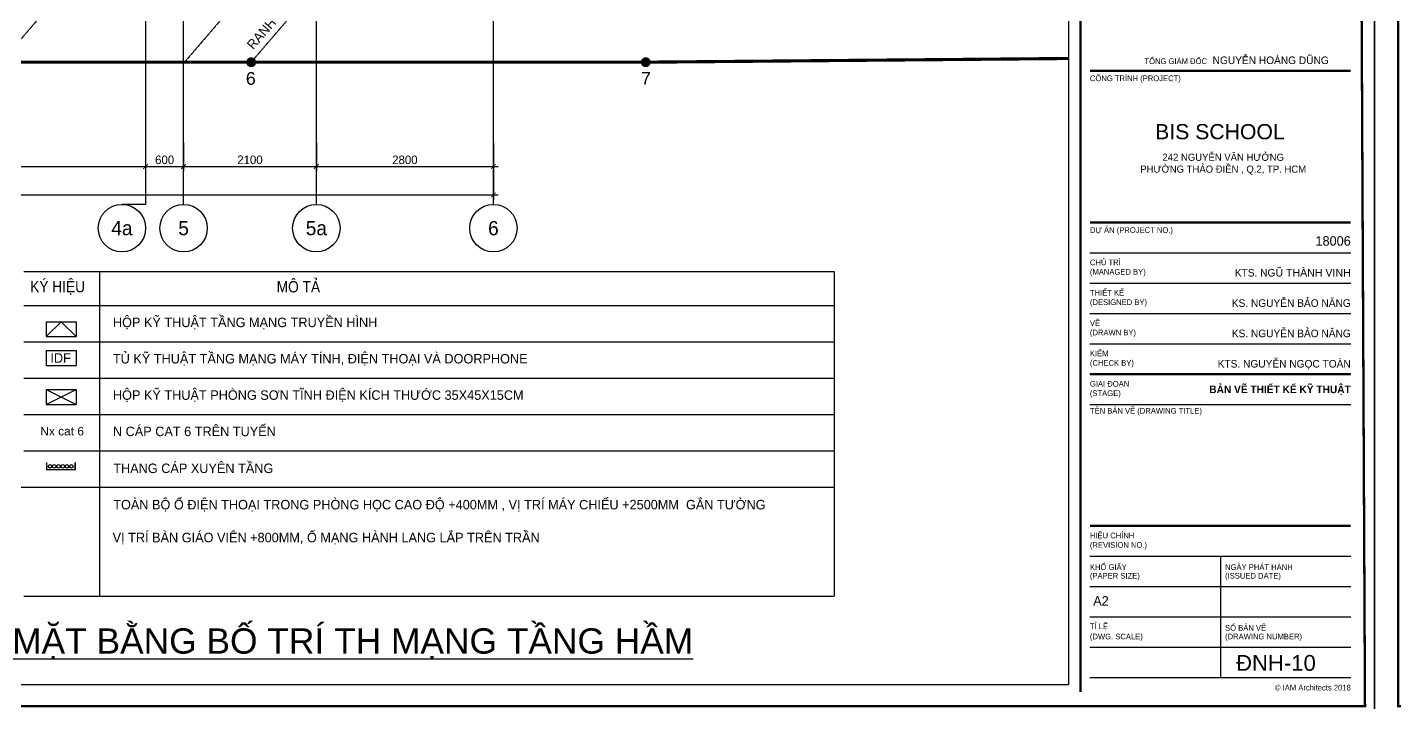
# Model space of a CAD drawing. Header units: inches. Extents: x 1721084 to 1854744, y 225101 to 488646.
# Drawn here: x 1744330 to 1765953, y 382881 to 393562 of the extents above; entities that cross this region are included whole.
import ezdxf
from ezdxf.enums import TextEntityAlignment as Align
from ezdxf.xclip import XClip

# ---------------------------------------------------------------- set-up
doc = ezdxf.new("R2010")
doc.units = ezdxf.units.IN
doc.header["$MEASUREMENT"] = 0
doc.header["$XCLIPFRAME"] = 0
for name, pattern in [('X-PL-BASE$0$X-GRID-BASE$0$CENTER2', [1.125, 0.75, -0.125, 0.125, -0.125]), ('X-PL-BASE$0$X-PL-BASE$0$DASHDOTX2', [2, 1, -0.5, 0, -0.5]), ('X-PL-BASE$0$X-PL-BASE$0$DASHED', [0.75, 0.5, -0.25]), ('X-PL-BASE$0$X-PL-BASE$0$DASHEDX2', [1.5, 1, -0.5])]:
    doc.linetypes.add(name, pattern=pattern)
for name, color, linetype in [('0-Khungten', 255, 'Continuous'), ('A-ANNO-DIM 100', 252, 'Continuous'), ('I.A.M TITLEBLOCK - A2 -H$0$A-TBLK-TEXT', 250, 'Continuous'), ('PCCC', 11, 'Continuous'), ('SYMBOL', 1, 'Continuous'), ('TEXT', 9, 'Continuous'), ('X-PL-BASE$0$X-GRID-BASE$0$A-ANNO-DIM 75', 250, 'Continuous'), ('X-PL-BASE$0$X-GRID-BASE$0$A-GRID', 250, 'X-PL-BASE$0$X-GRID-BASE$0$CENTER2'), ('X-PL-BASE$0$X-GRID-BASE$0$A-GRID-SYMB', 250, 'Continuous'), ('X-PL-BASE$0$X-PL-BASE$0$A-ANNO-RNAM', 250, 'Continuous'), ('X-PL-BASE$0$X-PL-BASE$0$A-FLOR-VOID', 250, 'X-PL-BASE$0$X-PL-BASE$0$DASHEDX2'), ('X-PL-BASE$0$X-PL-BASE$0$A-XREF', 250, 'Continuous'), ('X-PL-BASE$0$X-PL-BASE$0$B-RanhHienTrang', 250, 'Continuous'), ('X-PL-BASE$0$X-PL-BASE$0$CGXD', 250, 'Continuous')]:
    doc.layers.add(name, color=color, linetype=linetype)
doc.layers.add('X-PL-BASE$0$X-PL-BASE$0$B-SoHieuDiem', color=250, linetype='Continuous', plot=False)
doc.layers.add('X-PL-BASE$0$X-PL-BASE$0$B-SoHieuDiem1', color=250, linetype='Continuous', plot=False)
doc.styles.add('ARIAL', font='arial.ttf')
doc.styles.add('HDUNGARC', font='vn_vni.shx')
doc.styles.add('I.A.M TITLEBLOCK - A2 -H$0$IAM TEXT', font='VAVON_.TTF', dxfattribs={"height": 2})
doc.styles.add('I.A.M TITLEBLOCK - A2 -H$0$TITLE BLOCK', font='arial.ttf')
doc.styles.add('VNCC-text khungdam', font='vhblack.ttf')
doc.styles.add('VNCC-VnAvantH', font='vhavan.ttf')
doc.styles.add('X-PL-BASE$0$X-GRID-BASE$0$HDUNGARC', font='vn_vni.shx')
doc.styles.add('X-PL-BASE$0$X-GRID-BASE$0$SYMBTEXT', font='VAVON_.TTF')
doc.styles.add('X-PL-BASE$0$X-PL-BASE$0$SYMBTEXT', font='VAVON_.TTF')
doc.styles.add('X-PL-BASE$0$X-PL-BASE$0$VHELVEB', font='VHELVEB0.TTF')
doc.dimstyles.new('X-PL-BASE$0$X-GRID-BASE$0$DIM-75', dxfattribs={"dimscale": 75, "dimtxt": 1.8, "dimasz": 1, "dimexe": 1, "dimexo": 1, "dimgap": 0.5, "dimtad": 1, "dimdec": 0, "dimzin": 0, "dimdsep": 46, "dimtxsty": 'X-PL-BASE$0$X-GRID-BASE$0$HDUNGARC', "dimblk": 'X-PL-BASE$0$X-GRID-BASE$0$_ArchTick', "dimcen": 2, "dimdle": 1, "dimclrd": 256, "dimclre": 9, "dimclrt": 3, "dimadec": 0, "dimazin": 0, "dimtfac": 1, "dimtdec": 0, "dimtix": 1, "dimtmove": 2, "dimatfit": 2, "dimfxl": 1, "dimtolj": 1, "dimtzin": 0, "dimarcsym": 2})

# ---------------------------------------------------------------- blocks, each defined once
blk = doc.blocks.new('I.A.M TITLEBLOCK - A2 -H')
at = {"const_width": 0.5}
blk.add_lwpolyline([(5, 3), (592, 3), (590, 417), (5, 417)], close=True, dxfattribs=at)
for points in [[(532, 6), (532, 415)], [(534, 137), (589, 137)], [(534, 105), (589, 105)], [(534, 73), (589, 73)], [(534, 41), (589, 41)]]:
    blk.add_lwpolyline(points, dxfattribs=at)
at = {"color": 2}
for points in [[(534, 98.6), (589, 98.6)], [(534, 92.2), (589, 92.2)], [(534, 85.8), (589, 85.8)], [(534, 79.4), (589, 79.4)], [(534, 73), (589, 73)], [(534, 66.6), (589, 66.6)], [(534, 34.6), (589, 34.6)], [(561.5, 34.6), (561.5, 9)], [(534, 28.2), (589, 28.2)], [(534, 21.8), (589, 21.8)], [(534, 15.4), (589, 15.4)], [(534, 9), (589, 9)]]:
    blk.add_lwpolyline(points, dxfattribs=at)
at = {"layer": 'Defpoints'}
blk.add_lwpolyline([(0, 420), (594, 420), (594, 0), (0, 0)], close=True, dxfattribs=at)
at = {"insert": (534.7, 26.2), "char_height": 2, "width": 2.797, "attachment_point": 1, "style": 'I.A.M TITLEBLOCK - A2 -H$0$IAM TEXT'}
blk.add_mtext('A2', dxfattribs=at)
at = {"layer": 'Defpoints', "color": 2, "lineweight": 0, "insert": (589, 70.6), "char_height": 1.6, "width": 56.5421, "attachment_point": 3, "style": 'I.A.M TITLEBLOCK - A2 -H$0$TITLE BLOCK'}
blk.add_mtext('{\\fVNI-Avo|b1|i0|c0|p2;\\C7;BAÛN VEÕ THIEÁT KEÁ KYÕ THUAÄT }', dxfattribs=at)
at = {"layer": 'I.A.M TITLEBLOCK - A2 -H$0$A-TBLK-TEXT', "color": 2, "lineweight": 0, "style": 'I.A.M TITLEBLOCK - A2 -H$0$TITLE BLOCK'}
for s, insert, char_height, width, attachment_point in [('{\\fVNI-Avo|b0|i0|c0|p2;\\H0.75x;\\C7;TOÅNG GIAÙM ÑOÁC\\H1.333x;  \\C2;NGUYEÃN HOAØNG DUÕNG}', (584.36, 140), 1.6, 73.1889, 3), ('\\pt1.2;{\\fVNI-Avo|b0|i0|c0|p2;COÂNG TRÌNH \\C7;(PROJECT)}', (534, 136), 1.2, 22.2752, 1), ('\\pt1.2;{\\fVNI-Avo|b0|i0|c0|p2;DÖÏ AÙN \\C7;(PROJECT NO.)}', (534, 104), 1.2, 46.5421, 1), ('\\pt2;{\\fVNI-Avo|b0|i0|c0|p2;\\C7;18006}', (589, 102.1), 2, 46.5421, 3), ('\\pt1.2;{\\fVNI-Avo|b0|i0|c0|p2;CHUÛ TRÌ\\P\\C7;(MANAGED BY)}', (534, 95.4), 1.2, 14, 4), ('{\\fVNI-Avo|b0|i0|c0|p2;KTS. NG}Ũ THÀNH VINH', (589, 95.2), 1.6, 46.5421, 3), ('\\pt1.2;{\\fVNI-Avo|b0|i0|c0|p2;THIEÁT KEÁ \\P\\C7;(DESIGNED BY)}', (534, 89), 1.2, 14, 4), ('{\\fVNI-Avo|b0|i0|c0|p2;KS. NGUYEÃN BAÛO NAÊNG}', (589, 88.8), 1.6, 46.5421, 3), ('\\pt1.2;{\\fVNI-Avo|b0|i0|c0|p2;VEÕ \\P\\C7;(DRAWN BY)}', (534, 82.6), 1.2, 14, 4), ('{\\fVNI-Avo|b0|i0|c0|p2;KS. NGUYEÃN BAÛO NAÊNG}', (589, 82.4), 1.6, 46.5421, 3), ('\\pt1.2;{\\fVNI-Avo|b0|i0|c0|p2;KIEÅM\\P\\C7;(CHECK BY)}', (534, 76.2), 1.2, 14, 4), ('{\\fVNI-Avo|b0|i0|c0|p0;KTS. NGUYEÃN NGOÏC TOAØN}', (589, 76), 1.6, 46.5421, 3), ('\\pt1.2;{\\fVNI-Avo|b0|i0|c0|p2;GIAI ÑOAÏN \\C7;(STAGE)}', (534, 69.8), 1.2, 14, 4), ('\\pt1.2;{\\fVNI-Avo|b0|i0|c0|p2;TEÂN BAÛN VEÕ \\C7;(DRAWING TITLE)}', (534, 65.1), 1.2, 37.4385, 4), ('\\pt1.2;{\\fVNI-Avo|b0|i0|c0|p2;HIEÄU CHÆNH \\C7;(REVISION NO.)}', (534, 37.8), 1.2, 14, 4), ('\\pt1.2;{\\fVNI-Avo|b0|i0|c0|p2;KHOÅ GIAÁY}', (534, 32.3), 1.2, 14, 4), ('\\pt1.2;{\\fVNI-Avo|b0|i0|c0|p2;NGAØY PHAÙT HAØNH}', (562.5, 32.3), 1.2, 22.2752, 4), ('\\pt1.2;{\\fVNI-Avo|b0|i0|c0|p2;\\C7;(PAPER SIZE)}', (534, 30.3), 1.2, 14, 4), ('\\pt1.2;{\\fVNI-Avo|b0|i0|c0|p2;\\C7;(ISSUED DATE)}', (562.5, 30.3), 1.2, 22.2752, 4), ('\\pt1.2;{\\fVNI-Avo|b0|i0|c0|p2;TÆ LEÄ}', (534, 19.7), 1.2, 14, 4), ('\\pt1.2;{\\fVNI-Avo|b0|i0|c0|p2;SOÁ BAÛN VEÕ}', (562.5, 19.5), 1.2, 22.2752, 4), ('\\pt1.2;{\\fVNI-Avo|b0|i0|c0|p2;\\C7;(DWG. SCALE)}', (534, 17.5), 1.2, 14, 4), ('\\pt1.2;{\\fVNI-Avo|b0|i0|c0|p2;\\C7;(DRAWING NUMBER)}', (562.5, 17.5), 1.2, 22.2752, 4)]:
    blk.add_mtext(s, dxfattribs=dict(at, insert=insert, char_height=char_height, width=width, attachment_point=attachment_point))
at = {"layer": 'I.A.M TITLEBLOCK - A2 -H$0$A-TBLK-TEXT', "color": 7, "width": 60, "attachment_point": 2, "style": 'I.A.M TITLEBLOCK - A2 -H$0$TITLE BLOCK'}
for s, insert, char_height in [('BIS SCHOOL', (561.41, 125.75), 3.2), ('{\\fVNI-Avo|b0|i0|c0|p0;242 NGUYEÃN VAÊN HÖÔÛNG \\PPHÖÔØNG THAÛO ÑIEÀN , Q.2, TP. HCM}', (562.1, 119.5), 1.5)]:
    blk.add_mtext(s, dxfattribs=dict(at, insert=insert, char_height=char_height))
at = {"layer": 'I.A.M TITLEBLOCK - A2 -H$0$A-TBLK-TEXT', "color": 2, "insert": (589, 7.5), "char_height": 1.2, "width": 21, "attachment_point": 3, "style": 'I.A.M TITLEBLOCK - A2 -H$0$TITLE BLOCK'}
blk.add_mtext('{\\fVNI-Avo|b0|i0|c0|p0;© IAM Architects 2018}', dxfattribs=at)
blk = doc.blocks.new('X-PL-BASE$0$X-GRID-BASE$0$_ArchTick')
at = {"color": 0, "linetype": 'ByBlock', "const_width": 0.15}
blk.add_lwpolyline([(-0.5, -0.48), (0.5, 0.52)], dxfattribs=at)
blk = doc.blocks.new('*D172')
at = {"layer": 'Defpoints', "color": 0, "transparency": 16777216}
for p in [(15100, -4200), (20100, -4200), (20100, -4650)]:
    blk.add_point(p, dxfattribs=at)
at = {"layer": 'X-PL-BASE$0$X-GRID-BASE$0$A-ANNO-DIM 75', "color": 9, "lineweight": -2, "transparency": 16777216}
for p, q in [((15100, -4275), (15100, -4725)), ((20100, -4275), (20100, -4725))]:
    blk.add_line(p, q, dxfattribs=at)
at = {"layer": 'X-PL-BASE$0$X-GRID-BASE$0$A-ANNO-DIM 75', "lineweight": -2, "transparency": 16777216}
blk.add_line((15025, -4650), (20175, -4650), dxfattribs=at)
at = {"layer": 'X-PL-BASE$0$X-GRID-BASE$0$A-ANNO-DIM 75', "lineweight": -2, "transparency": 16777216, "xscale": 75, "yscale": 75, "zscale": 75, "rotation": 180}
blk.add_blockref('X-PL-BASE$0$X-GRID-BASE$0$_ArchTick', (15100, -4650), dxfattribs=at)
at = {"layer": 'X-PL-BASE$0$X-GRID-BASE$0$A-ANNO-DIM 75', "lineweight": -2, "transparency": 16777216, "xscale": 75, "yscale": 75, "zscale": 75}
blk.add_blockref('X-PL-BASE$0$X-GRID-BASE$0$_ArchTick', (20100, -4650), dxfattribs=at)
at = {"layer": 'X-PL-BASE$0$X-GRID-BASE$0$A-ANNO-DIM 75', "color": 3, "transparency": 16777216, "insert": (17600, -4545), "char_height": 135, "attachment_point": 5, "style": 'X-PL-BASE$0$X-GRID-BASE$0$HDUNGARC'}
blk.add_mtext('\\A1;5000', dxfattribs=at)
blk = doc.blocks.new('*D173')
at = {"layer": 'Defpoints', "color": 0, "transparency": 16777216}
for p in [(20700, -4200), (22800, -4200), (22800, -4650)]:
    blk.add_point(p, dxfattribs=at)
at = {"layer": 'X-PL-BASE$0$X-GRID-BASE$0$A-ANNO-DIM 75', "color": 9, "lineweight": -2, "transparency": 16777216}
for p, q in [((20700, -4275), (20700, -4725)), ((22800, -4275), (22800, -4725))]:
    blk.add_line(p, q, dxfattribs=at)
at = {"layer": 'X-PL-BASE$0$X-GRID-BASE$0$A-ANNO-DIM 75', "lineweight": -2, "transparency": 16777216}
blk.add_line((20625, -4650), (22875, -4650), dxfattribs=at)
at = {"layer": 'X-PL-BASE$0$X-GRID-BASE$0$A-ANNO-DIM 75', "lineweight": -2, "transparency": 16777216, "xscale": 75, "yscale": 75, "zscale": 75, "rotation": 180}
blk.add_blockref('X-PL-BASE$0$X-GRID-BASE$0$_ArchTick', (20700, -4650), dxfattribs=at)
at = {"layer": 'X-PL-BASE$0$X-GRID-BASE$0$A-ANNO-DIM 75', "lineweight": -2, "transparency": 16777216, "xscale": 75, "yscale": 75, "zscale": 75}
blk.add_blockref('X-PL-BASE$0$X-GRID-BASE$0$_ArchTick', (22800, -4650), dxfattribs=at)
at = {"layer": 'X-PL-BASE$0$X-GRID-BASE$0$A-ANNO-DIM 75', "color": 3, "transparency": 16777216, "insert": (21750, -4545), "char_height": 135, "attachment_point": 5, "style": 'X-PL-BASE$0$X-GRID-BASE$0$HDUNGARC'}
blk.add_mtext('\\A1;2100', dxfattribs=at)
blk = doc.blocks.new('*D174')
at = {"layer": 'Defpoints', "color": 0, "transparency": 16777216}
for p in [(0, -4200), (25600, -4200), (25600, -5100)]:
    blk.add_point(p, dxfattribs=at)
at = {"layer": 'X-PL-BASE$0$X-GRID-BASE$0$A-ANNO-DIM 75', "color": 9, "lineweight": -2, "transparency": 16777216}
for p, q in [((0, -4275), (0, -5175)), ((25600, -4275), (25600, -5175))]:
    blk.add_line(p, q, dxfattribs=at)
at = {"layer": 'X-PL-BASE$0$X-GRID-BASE$0$A-ANNO-DIM 75', "lineweight": -2, "transparency": 16777216}
blk.add_line((-75, -5100), (25675, -5100), dxfattribs=at)
at = {"layer": 'X-PL-BASE$0$X-GRID-BASE$0$A-ANNO-DIM 75', "lineweight": -2, "transparency": 16777216, "xscale": 75, "yscale": 75, "zscale": 75, "rotation": 180}
blk.add_blockref('X-PL-BASE$0$X-GRID-BASE$0$_ArchTick', (0, -5100), dxfattribs=at)
at = {"layer": 'X-PL-BASE$0$X-GRID-BASE$0$A-ANNO-DIM 75', "lineweight": -2, "transparency": 16777216, "xscale": 75, "yscale": 75, "zscale": 75}
blk.add_blockref('X-PL-BASE$0$X-GRID-BASE$0$_ArchTick', (25600, -5100), dxfattribs=at)
at = {"layer": 'X-PL-BASE$0$X-GRID-BASE$0$A-ANNO-DIM 75', "color": 3, "transparency": 16777216, "insert": (12800, -4995), "char_height": 135, "attachment_point": 5, "style": 'X-PL-BASE$0$X-GRID-BASE$0$HDUNGARC'}
blk.add_mtext('\\A1;25600', dxfattribs=at)
blk = doc.blocks.new('X-PL-BASE$0$X-GRID-BASE$0$SYMB-GRID')
blk.add_circle((0, 0), 5)
at = {"color": 2, "style": 'X-PL-BASE$0$X-GRID-BASE$0$SYMBTEXT', "flags": 4}
blk.add_attdef('NUM', text='', height=3, dxfattribs=at).set_placement((0, 0), align=Align.MIDDLE)
blk = doc.blocks.new('*D184')
at = {"layer": 'Defpoints', "color": 0, "transparency": 16777216}
for p in [(22800, -4200), (25600, -4200), (25600, -4650)]:
    blk.add_point(p, dxfattribs=at)
at = {"layer": 'X-PL-BASE$0$X-GRID-BASE$0$A-ANNO-DIM 75', "color": 9, "lineweight": -2, "transparency": 16777216}
for p, q in [((22800, -4275), (22800, -4725)), ((25600, -4275), (25600, -4725))]:
    blk.add_line(p, q, dxfattribs=at)
at = {"layer": 'X-PL-BASE$0$X-GRID-BASE$0$A-ANNO-DIM 75', "lineweight": -2, "transparency": 16777216}
blk.add_line((22725, -4650), (25675, -4650), dxfattribs=at)
at = {"layer": 'X-PL-BASE$0$X-GRID-BASE$0$A-ANNO-DIM 75', "lineweight": -2, "transparency": 16777216, "xscale": 75, "yscale": 75, "zscale": 75, "rotation": 180}
blk.add_blockref('X-PL-BASE$0$X-GRID-BASE$0$_ArchTick', (22800, -4650), dxfattribs=at)
at = {"layer": 'X-PL-BASE$0$X-GRID-BASE$0$A-ANNO-DIM 75', "lineweight": -2, "transparency": 16777216, "xscale": 75, "yscale": 75, "zscale": 75}
blk.add_blockref('X-PL-BASE$0$X-GRID-BASE$0$_ArchTick', (25600, -4650), dxfattribs=at)
at = {"layer": 'X-PL-BASE$0$X-GRID-BASE$0$A-ANNO-DIM 75', "color": 3, "transparency": 16777216, "insert": (24200, -4545), "char_height": 135, "attachment_point": 5, "style": 'X-PL-BASE$0$X-GRID-BASE$0$HDUNGARC'}
blk.add_mtext('\\A1;2800', dxfattribs=at)
blk = doc.blocks.new('*D191')
at = {"layer": 'Defpoints', "color": 0, "transparency": 16777216}
for p in [(20100, -4200), (20700, -4200), (20700, -4650)]:
    blk.add_point(p, dxfattribs=at)
at = {"layer": 'X-PL-BASE$0$X-GRID-BASE$0$A-ANNO-DIM 75', "color": 9, "lineweight": -2, "transparency": 16777216}
for p, q in [((20100, -4275), (20100, -4725)), ((20700, -4275), (20700, -4725))]:
    blk.add_line(p, q, dxfattribs=at)
at = {"layer": 'X-PL-BASE$0$X-GRID-BASE$0$A-ANNO-DIM 75', "lineweight": -2, "transparency": 16777216}
blk.add_line((20025, -4650), (20775, -4650), dxfattribs=at)
at = {"layer": 'X-PL-BASE$0$X-GRID-BASE$0$A-ANNO-DIM 75', "lineweight": -2, "transparency": 16777216, "xscale": 75, "yscale": 75, "zscale": 75, "rotation": 180}
blk.add_blockref('X-PL-BASE$0$X-GRID-BASE$0$_ArchTick', (20100, -4650), dxfattribs=at)
at = {"layer": 'X-PL-BASE$0$X-GRID-BASE$0$A-ANNO-DIM 75', "lineweight": -2, "transparency": 16777216, "xscale": 75, "yscale": 75, "zscale": 75}
blk.add_blockref('X-PL-BASE$0$X-GRID-BASE$0$_ArchTick', (20700, -4650), dxfattribs=at)
at = {"layer": 'X-PL-BASE$0$X-GRID-BASE$0$A-ANNO-DIM 75', "color": 3, "transparency": 16777216, "insert": (20400, -4545), "char_height": 135, "attachment_point": 5, "style": 'X-PL-BASE$0$X-GRID-BASE$0$HDUNGARC'}
blk.add_mtext('\\A1;600', dxfattribs=at)
blk = doc.blocks.new('X-PL-BASE$0$X-PL-BASE$0$RANH DAT')
at = {"color": 4, "linetype": 'X-PL-BASE$0$X-PL-BASE$0$DASHED', "ltscale": 7}
blk.add_line((-17867, -102), (-5126, 14735), dxfattribs=at)
at = {"color": 20, "linetype": 'X-PL-BASE$0$X-PL-BASE$0$DASHDOTX2', "ltscale": 4, "const_width": 50}
blk.add_lwpolyline([(-11627, -102), (-11627, -102), (0, 0), (992, 14374), (-5111, 14734), (-10634, 15060), (-41580, 16886), (-41828, -102), (-17867, -102), (-11627, -102)], dxfattribs=at)
at = {"layer": 'X-PL-BASE$0$X-PL-BASE$0$B-SoHieuDiem1', "const_width": 78.4}
for points in [[(-17906, -100, 1), (-17828, -105, 1)], [(-11666, -100, 1), (-11588, -105, 1)]]:
    blk.add_lwpolyline(points, format="xyb", close=True, dxfattribs=at)
at = {"layer": 'X-PL-BASE$0$X-PL-BASE$0$A-ANNO-RNAM', "insert": (-17424, 649), "char_height": 150, "width": 5649.76, "attachment_point": 5, "rotation": 49, "style": 'X-PL-BASE$0$X-PL-BASE$0$SYMBTEXT'}
blk.add_mtext('RANH LOÄ GIÔÙI', dxfattribs=at)
at = {"layer": 'X-PL-BASE$0$X-PL-BASE$0$B-SoHieuDiem', "style": 'X-PL-BASE$0$X-PL-BASE$0$VHELVEB'}
for s, p in [('6', (-17951, -459)), ('7', (-11702, -459))]:
    blk.add_text(s, height=200, dxfattribs=at).set_placement(p)
blk = doc.blocks.new('X-PL-BASE$0$X-GRID-BASE')
at = {"layer": 'X-PL-BASE$0$X-GRID-BASE$0$A-GRID', "ltscale": 8}
for p, q in [((20700, -5250), (20700, 15788.2)), ((25600, -5250), (25600, 15788.2)), ((22800, -5250), (22800, 4900))]:
    blk.add_line(p, q, dxfattribs=at)
blk.add_lwpolyline([(20100, 1100), (20100, -5250), (19725, -5250)], dxfattribs=at)
at = {"layer": 'X-PL-BASE$0$X-GRID-BASE$0$A-GRID-SYMB'}
ref = blk.add_blockref('X-PL-BASE$0$X-GRID-BASE$0$SYMB-GRID', (19725, -5625), dxfattribs=dict(at, xscale=75, yscale=75, zscale=75))
ref.add_attrib('NUM', '4a', dxfattribs={"layer": '0', "color": 2, "height": 225, "style": 'X-PL-BASE$0$X-GRID-BASE$0$SYMBTEXT'}).set_placement((19725, -5625), align=Align.MIDDLE)
ref = blk.add_blockref('X-PL-BASE$0$X-GRID-BASE$0$SYMB-GRID', (20700, -5625), dxfattribs=dict(at, xscale=75, yscale=75, zscale=75))
ref.add_attrib('NUM', '5', dxfattribs={"layer": '0', "color": 2, "height": 225, "style": 'X-PL-BASE$0$X-GRID-BASE$0$SYMBTEXT'}).set_placement((20700, -5625), align=Align.MIDDLE)
ref = blk.add_blockref('X-PL-BASE$0$X-GRID-BASE$0$SYMB-GRID', (22800, -5625), dxfattribs=dict(at, xscale=75, yscale=75, zscale=75))
ref.add_attrib('NUM', '5a', dxfattribs={"layer": '0', "color": 2, "height": 225, "style": 'X-PL-BASE$0$X-GRID-BASE$0$SYMBTEXT'}).set_placement((22800, -5625), align=Align.MIDDLE)
ref = blk.add_blockref('X-PL-BASE$0$X-GRID-BASE$0$SYMB-GRID', (25600, -5625), dxfattribs=dict(at, xscale=75, yscale=75, zscale=75))
ref.add_attrib('NUM', '6', dxfattribs={"layer": '0', "color": 2, "height": 225, "style": 'X-PL-BASE$0$X-GRID-BASE$0$SYMBTEXT'}).set_placement((25600, -5625), align=Align.MIDDLE)
at = {"layer": 'X-PL-BASE$0$X-GRID-BASE$0$A-ANNO-DIM 75'}
for base, p1, p2, picture, middle in [((25600, -5100), (0, -4200), (25600, -4200), '*D174', (12800, -4995)), ((20100, -4650), (15100, -4200), (20100, -4200), '*D172', (17600, -4545)), ((20700, -4650), (20100, -4200), (20700, -4200), '*D191', (20400, -4545)), ((22800, -4650), (20700, -4200), (22800, -4200), '*D173', (21750, -4545)), ((25600, -4650), (22800, -4200), (25600, -4200), '*D184', (24200, -4545))]:
    dim = blk.add_linear_dim(base=base, p1=p1, p2=p2, dimstyle='X-PL-BASE$0$X-GRID-BASE$0$DIM-75', dxfattribs=at)
    dim.commit()
    dim.dimension.update_dxf_attribs({"geometry": picture, "text_midpoint": middle})
blk = doc.blocks.new('X-PL-BASE')
at = {"layer": 'Defpoints', "color": 5}
blk.add_lwpolyline([(34696.3, -12850.4), (-4378.7, -12850.4), (-4378.7, 17749.6), (34696.3, 17749.6)], close=True, dxfattribs=at)
blk.add_lwpolyline([(34696.3, -12850.4), (-4378.7, -12850.4), (-4378.7, 17749.6), (34696.3, 17749.6)], close=True, dxfattribs=at)
at = {"layer": 'X-PL-BASE$0$X-PL-BASE$0$A-FLOR-VOID', "color": 8, "linetype": 'X-PL-BASE$0$X-PL-BASE$0$DASHEDX2', "ltscale": 1.5}
blk.add_line((33506.6, 11896.2), (20715.1, -3000), dxfattribs=at)
at = {"layer": 'X-PL-BASE$0$X-PL-BASE$0$CGXD', "linetype": 'X-PL-BASE$0$X-PL-BASE$0$DASHED', "ltscale": 7}
blk.add_line((17815.2, -3000), (32079.1, 13610.7), dxfattribs=at)
at = {"layer": 'X-PL-BASE$0$X-PL-BASE$0$A-XREF', "color": 250}
blk.add_blockref('X-PL-BASE$0$X-GRID-BASE', (0, 0), dxfattribs=at)
at = {"layer": 'X-PL-BASE$0$X-PL-BASE$0$B-RanhHienTrang'}
blk.add_blockref('X-PL-BASE$0$X-PL-BASE$0$RANH DAT', (39636.3, -2897.7), dxfattribs=at)

msp = doc.modelspace()

# ---------------------------------------------------------------- block references
ref = msp.add_blockref('X-PL-BASE', (1726100.4, 396010.6))
XClip(ref).set_block_clipping_path([(-4378.6785440141, -12850.407672127), (34696.321455986, 17749.592327873)])
at = {"layer": 'A-ANNO-DIM 100', "xscale": 75, "yscale": 75, "zscale": 75}
msp.add_blockref('I.A.M TITLEBLOCK - A2 -H', (1765633.5, 382601), dxfattribs=at)

# ---------------------------------------------------------------- texts
at = {"layer": 'TEXT', "color": 7, "linetype": 'Continuous', "style": 'ARIAL'}
msp.add_text('ĐNH-10', height=250, dxfattribs=at).set_placement((1764075.3, 383384.2), align=Align.CENTER)

# ---------------------------------------------------------------- next in the draw order: linework, layer by layer
for centre in [(1744687.6, 386618.2), (1744687.6, 386618.2), (1744755.1, 386618.2), (1744755.1, 386618.2), (1744822.6, 386618.2), (1744822.6, 386618.2), (1744890.1, 386618.2), (1744890.1, 386618.2), (1744957.6, 386618.2), (1744957.6, 386618.2), (1745025.1, 386618.2), (1745025.1, 386618.2)]:
    msp.add_circle(centre, 28.1)
at = {"layer": 'PCCC', "const_width": 22.5}
msp.add_lwpolyline([(1745086.6, 386679.8), (1745086.6, 386567.3), (1744636.6, 386567.3), (1744636.6, 386679.8)], dxfattribs=at)
msp.add_lwpolyline([(1745086.6, 386679.8), (1745086.6, 386567.3), (1744636.6, 386567.3), (1744636.6, 386679.8)], dxfattribs=at)
at = {"layer": 'SYMBOL', "color": 2, "linetype": 'Continuous'}
for p, q in [((1744629.9, 388670.8), (1744865, 388905.8)), ((1744629.9, 388905.8), (1744629.9, 388670.8)), ((1744629.9, 388905.8), (1745100.1, 388905.8)), ((1744865, 388905.8), (1745100.1, 388670.8)), ((1745100.1, 388905.8), (1745100.1, 388670.8)), ((1744629.9, 388670.8), (1745100.1, 388670.8)), ((1744629.9, 387597.6), (1745100.1, 387832.6)), ((1744629.9, 387832.6), (1744629.9, 387597.6)), ((1744629.9, 387832.6), (1745100.1, 387832.6)), ((1744629.9, 387832.6), (1745100.1, 387597.6)), ((1745100.1, 387832.6), (1745100.1, 387597.6)), ((1744629.9, 387597.6), (1745100.1, 387597.6))]:
    msp.add_line(p, q, dxfattribs=at)
at = {"layer": 'SYMBOL', "color": 5, "linetype": 'Continuous'}
for p, q in [((1744629.9, 388448.5), (1745100.1, 388448.5)), ((1744629.9, 388448.5), (1744629.9, 388213.4)), ((1745100.1, 388448.5), (1745100.1, 388213.4)), ((1744629.9, 388213.4), (1745100.1, 388213.4))]:
    msp.add_line(p, q, dxfattribs=at)
at = {"layer": 'TEXT', "color": 3}
for p, q in [((1744274.2, 389698), (1756953.8, 389698)), ((1744274.2, 389698), (1757090.6, 389698)), ((1745471.6, 389698), (1745471.6, 384564.4)), ((1757090.6, 389698), (1757090.6, 384564.4)), ((1744274.2, 389163.6), (1757090.6, 389163.6)), ((1744274.2, 389163.6), (1757090.6, 389163.6)), ((1744274.2, 389163.6), (1757090.6, 389163.6)), ((1744274.2, 389163.6), (1757090.6, 389163.6)), ((1744274.2, 388588.7), (1757090.6, 388588.7)), ((1744274.2, 388588.7), (1757090.6, 388588.7)), ((1744274.2, 388013.8), (1757090.6, 388013.8)), ((1744274.2, 387438.9), (1757090.6, 387438.9)), ((1744274.2, 386864), (1757090.6, 386864)), ((1731457.7, 386289.1), (1757090.6, 386289.1)), ((1744274.2, 384564.4), (1757090.6, 384564.4))]:
    msp.add_line(p, q, dxfattribs=at)

# ---------------------------------------------------------------- next in the draw order: block references
at = {"layer": 'A-ANNO-DIM 100', "xscale": 75, "yscale": 75, "zscale": 75}
msp.add_blockref('I.A.M TITLEBLOCK - A2 -H', (1721083.5, 382601), dxfattribs=at)

# ---------------------------------------------------------------- next in the draw order: texts
at = {"layer": '0-Khungten', "style": 'VNCC-text khungdam', "width": 0.9}
for s, p in [('ký hiÖu', (1744374.9, 389370.8)), ('m« t¶', (1748272.7, 389369.1))]:
    msp.add_text(s, height=180.14, dxfattribs=at).set_placement(p)
at = {"layer": '0-Khungten', "style": 'VNCC-VnAvantH'}
for s, height, p in [('hép kü thuËt tÇng m¹ng truyÒn h×nh', 150.121, (1745682.9, 388820.5)), ('idf', 150.12, (1744694.1, 388257.4)), ('tñ kü thuËt tÇng m¹ng m¸y tÝnh, ®iÖn tho¹i vµ doorphone', 150.121, (1745682.9, 388245.6)), ('hép kü thuËt phßng s¬n tÜnh ®iÖn kÝch th\xadíc 35x45x15cm', 150.121, (1745682.9, 387670.7)), ('n C¸P cat 6 TR£N TUYÕN', 150.121, (1745682.9, 387095.8)), ('Thang c¸p xuyªn tÇng', 150.121, (1745688.3, 386512.2)), ('TOµN Bé æ §IÖN THO¹I TRONG PHßNG HäC CAO §é +400MM , VÞ TRÝ M¸Y CHIÕU +2500MM  G¾N T¦êNG', 150.121, (1745688.3, 385937.3)), ('VÞ TRÝ BµN GI¸O VI£N +800MM, æ M¹NG HµNH LANG L¾P TR£N TRÇN', 150.121, (1745678.3, 385417.4))]:
    msp.add_text(s, height=height, dxfattribs=at).set_placement(p)
at = {"layer": 'A-ANNO-DIM 100', "color": 3, "insert": (1744534, 387105.3), "char_height": 135, "attachment_point": 7, "rotation": 0.03082, "style": 'HDUNGARC'}
msp.add_mtext('\\A1;{\\fArial|b0|i0|c0|p34;Nx cat 6}', dxfattribs=at)
at = {"layer": 'TEXT', "color": 6, "style": 'ARIAL'}
msp.add_text('%%UMẶT BẰNG BỐ TRÍ TH MẠNG TẦNG HẦM', height=400, dxfattribs=at).set_placement((1744089.3, 383655.9))

doc.saveas('drawing.dxf')
